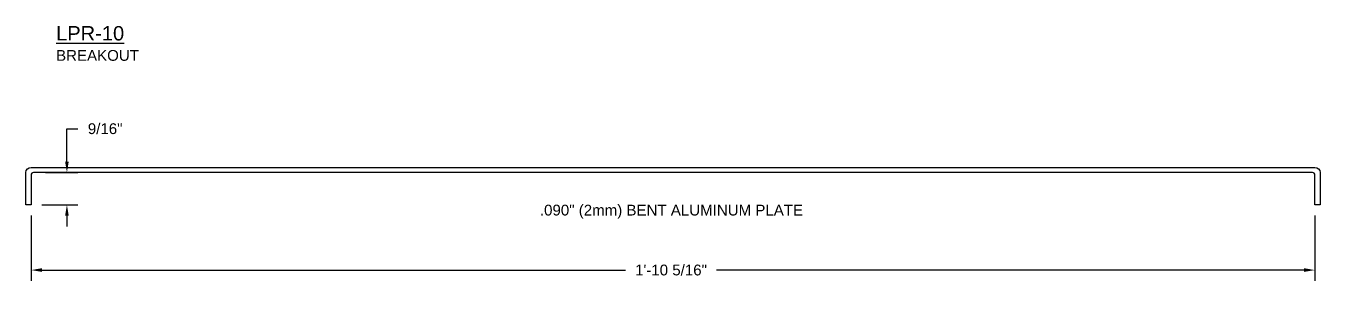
# Model space of a CAD drawing. Header units: inches. Extents: x -4 to 57, y 2.5 to 12.8.
# Drawn here: x 34.52 to 57.02, y 6.31 to 10.84 of the extents above; entities that cross this region are included whole.
import ezdxf

# ---------------------------------------------------------------- set-up
doc = ezdxf.new("R2010")
doc.units = ezdxf.units.IN
doc.header["$MEASUREMENT"] = 0
for name, color, linetype in [('DIMENSIONS', 3, 'Continuous'), ('METALS', 7, 'Continuous'), ('TEXT', 2, 'Continuous')]:
    doc.layers.add(name, color=color, linetype=linetype)
doc.styles.add('ARIAL', font='arial.ttf')
doc.dimstyles.new('Arial', dxfattribs={"dimtxt": 0.1875, "dimasz": 0.1875, "dimexe": 0.1875, "dimexo": 0.1875, "dimgap": 0.1875, "dimtad": 0, "dimtih": 1, "dimtoh": 1, "dimdec": 4, "dimzin": 3, "dimdsep": 46, "dimlunit": 4, "dimtxsty": 'ARIAL', "dimcen": 0.125, "dimadec": 0, "dimazin": 0, "dimtfac": 1, "dimtdec": 4, "dimtofl": 0, "dimtmove": 0, "dimatfit": 3, "dimfxl": 0, "dimfrac": 2, "dimtolj": 1, "dimtzin": 0, "dimarcsym": 0})

# ---------------------------------------------------------------- blocks, each defined once
blk = doc.blocks.new('*D17')
at = {"layer": 'Defpoints', "color": 0}
for p in [(34.676, 8.284), (34.614, 7.721), (35.237, 7.721)]:
    blk.add_point(p, dxfattribs=at)
at = {"layer": 'DIMENSIONS', "color": 0, "lineweight": -2}
for p, q in [((35.237, 8.471), (35.237, 9.045)), ((35.237, 9.045), (35.425, 9.045)), ((34.864, 8.284), (35.425, 8.284)), ((34.801, 7.721), (35.425, 7.721)), ((35.237, 7.534), (35.237, 7.346))]:
    blk.add_line(p, q, dxfattribs=at)
at = {"layer": 'DIMENSIONS', "color": 0}
for points in [[(35.206, 8.471), (35.268, 8.471), (35.237, 8.284)], [(35.206, 7.534), (35.268, 7.534), (35.237, 7.721)]]:
    blk.add_solid(points, dxfattribs=at)
at = {"layer": 'DIMENSIONS', "color": 0, "insert": (35.902, 9.045), "char_height": 0.1875, "attachment_point": 5, "style": 'ARIAL'}
blk.add_mtext('\\A1;9/16"', dxfattribs=at)
blk = doc.blocks.new('*D18')
at = {"layer": 'Defpoints', "color": 0}
for p in [(34.614, 7.721), (56.934, 7.721), (56.934, 6.586)]:
    blk.add_point(p, dxfattribs=at)
at = {"layer": 'DIMENSIONS', "color": 0, "lineweight": -2}
for p, q in [((34.614, 7.534), (34.614, 6.399)), ((56.934, 7.534), (56.934, 6.399)), ((34.801, 6.586), (44.947, 6.586)), ((56.746, 6.586), (46.531, 6.586))]:
    blk.add_line(p, q, dxfattribs=at)
at = {"layer": 'DIMENSIONS', "color": 0}
for points in [[(34.801, 6.618), (34.801, 6.555), (34.614, 6.586)], [(56.746, 6.618), (56.746, 6.555), (56.934, 6.586)]]:
    blk.add_solid(points, dxfattribs=at)
at = {"layer": 'DIMENSIONS', "color": 0, "insert": (45.739, 6.586), "char_height": 0.1875, "attachment_point": 5, "style": 'ARIAL'}
blk.add_mtext('\\A1;1\'-10 5/16"', dxfattribs=at)

msp = doc.modelspace()

# ---------------------------------------------------------------- linework, layer by layer
at = {"layer": 'METALS'}
msp.add_lwpolyline([(34.61371, 7.72119), (34.52371, 7.72119), (34.52371, 8.28369, -0.41421356), (34.61371, 8.37369), (56.93373, 8.37369, -0.41421356), (57.02373, 8.28369), (57.02373, 7.72119), (56.93373, 7.72119), (56.93373, 8.23869, 0.41421356), (56.88873, 8.28369), (34.65871, 8.28369, 0.41421356), (34.61371, 8.23869), (34.61371, 7.72119)], format="xyb", dxfattribs=at)

# ---------------------------------------------------------------- texts
at = {"layer": 'TEXT', "insert": (35.04842, 10.8315), "char_height": 0.25, "width": 5.28125, "attachment_point": 1, "style": 'ARIAL'}
msp.add_mtext('{\\LLPR-10\\P\\H0.75x;\\lBREAKOUT}', dxfattribs=at)
at = {"layer": 'TEXT', "insert": (43.45969, 7.60127), "char_height": 0.1875, "attachment_point": 4, "style": 'ARIAL'}
msp.add_mtext('.090" (2mm) BENT ALUMINUM PLATE', dxfattribs=at)

# ---------------------------------------------------------------- dimensions: what is measured, and where the dimension line sits
at = {"layer": 'DIMENSIONS'}
dim = msp.add_linear_dim(base=(35.23706, 7.72119), p1=(34.67621, 8.28369), p2=(34.61371, 7.72119), angle=90, dimstyle='Arial', dxfattribs=at)
dim.commit()
dim.dimension.update_dxf_attribs({"geometry": '*D17', "text_midpoint": (35.90188, 9.04496), "dimtype": 160})
dim = msp.add_linear_dim(base=(56.93373, 6.5864), p1=(34.61371, 7.72119), p2=(56.93373, 7.72119), dimstyle='Arial', dxfattribs=at)
dim.commit()
dim.dimension.update_dxf_attribs({"geometry": '*D18', "text_midpoint": (45.73872, 6.5864), "dimtype": 160})

doc.saveas('drawing.dxf')
